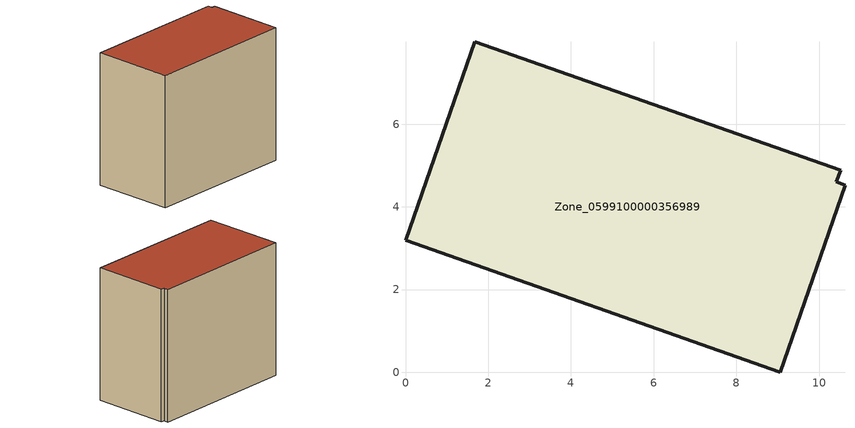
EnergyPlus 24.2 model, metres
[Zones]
Zone_0599100000356989
 floor ground (C_G): 9.05,0 0,3.19 1.67,7.99 10.52,4.88 10.41,4.6 10.62,4.52 z0
 wall outside (C_F): 0,3.19 9.05,0 10.62,4.52 10.41,4.6 10.52,4.88 1.67,7.99 0,3.19 z0:8.37
 roof outside (C_R): 10.52,4.88 1.67,7.99 0,3.19 9.05,0 10.62,4.52 10.41,4.6 z8.37
[BUILDING]
Pand.0599100000356989: North Axis=0; Terrain=City; Loads Convergence Tolerance Value=0.04; Temperature Convergence Tolerance Value=0.4; Solar Distribution=FullExterior; Maximum Number of Warmup Days=25; Minimum Number of Warmup Days=1
[Site:Location]
Rotterdam.The.Hague.AP_ZH_NLD Design_Conditions: Latitude=51.96; Longitude=4.45; Time Zone=1; Elevation=-4.5
[SITE:GROUNDTEMPERATURE:BUILDINGSURFACE]
18, 18, 18, 18, 18, 18, 18, 18, 18, 18, 18, 18
[MATERIAL] Thermal Absorptance=0.9; Solar Absorptance=0.7; Visible Absorptance=0.7
Name | Roughness | Thickness | Conductivity | Density | Specific Heat
G.TI.1992-2005 | MediumSmooth | 0.15 | 0.06 | 540 | 1210
F.TI.1992-2005 | Rough | 0.3 | 0.12 | 1920 | 840
R.TI.1992-2005 | MediumRough | 0.2 | 0.08 | 1500 | 1000
[CONSTRUCTION]
C_G: G.TI.1992-2005
C_F: F.TI.1992-2005
C_R: R.TI.1992-2005
[ZONE]
Zone_0599100000356989: Type=1; Multiplier=1; Ceiling Height=Autocalculate; Volume=Autocalculate; Floor Area=autocalculate; Part of Total Floor Area=Yes
[ZONEINFILTRATION:DESIGNFLOWRATE]
Infil_Zone_0599100000356989: Zone or ZoneList or Space or SpaceList=Zone_0599100000356989; Schedule=AlwaysOn; Design Flow Rate Calculation Method=Flow/Area; Flow Rate per Floor Area=0.0015; Constant Term Coefficient=1; Temperature Term Coefficient=0; Velocity Term Coefficient=0; Velocity Squared Term Coefficient=0
[HVACTEMPLATE:ZONE:IDEALLOADSAIRSYSTEM]
Zone_0599100000356989: Maximum Heating Supply Air Temperature=50; Minimum Cooling Supply Air Temperature=13; Maximum Heating Supply Air Humidity Ratio=0.0156; Minimum Cooling Supply Air Humidity Ratio=0.0077; Heating Limit=NoLimit; Cooling Limit=NoLimit; Dehumidification Control Type=ConstantSensibleHeatRatio; Cooling Sensible Heat Ratio=0.7; Dehumidification Setpoint=60; Humidification Control Type=None; Humidification Setpoint=30; Outdoor Air Method=None; Outdoor Air Flow Rate per Person=0.00944; Outdoor Air Flow Rate per Zone Floor Area=0; Outdoor Air Flow Rate per Zone=0; Demand Controlled Ventilation Type=None; Outdoor Air Economizer Type=NoEconomizer; Heat Recovery Type=None; Sensible Heat Recovery Effectiveness=0.7; Latent Heat Recovery Effectiveness=0.65
[ZONECONTROL:THERMOSTAT]
ThermostatControl_Zone_0599100000356989: Zone or ZoneList=Zone_0599100000356989; Control Type Schedule=DualSetpointControlType; Control 1=Thermostat_Zone_0599100000356989; Temperature Difference Between Cutout And Setpoint=0
[THERMOSTATSETPOINT:DUALSETPOINT]
Thermostat_Zone_0599100000356989: Heating Setpoint Temperature Schedule=HeatingSetpoint_Zone_0599100000356989; Cooling Setpoint Temperature Schedule=CoolingSetpoint_Zone_0599100000356989
[SCHEDULE:COMPACT]
HeatingSetpoint_Zone_0599100000356989: Through: 12/31, For: AllDays, Until: 24:00, 21
CoolingSetpoint_Zone_0599100000356989: Through: 12/31, For: AllDays, Until: 24:00, 24
DualSetpointControlType: Through: 12/31, For: AllDays, Until: 24:00, 4
AlwaysOn: Through: 12/31, For: AllDays, Until: 24:00, 1
